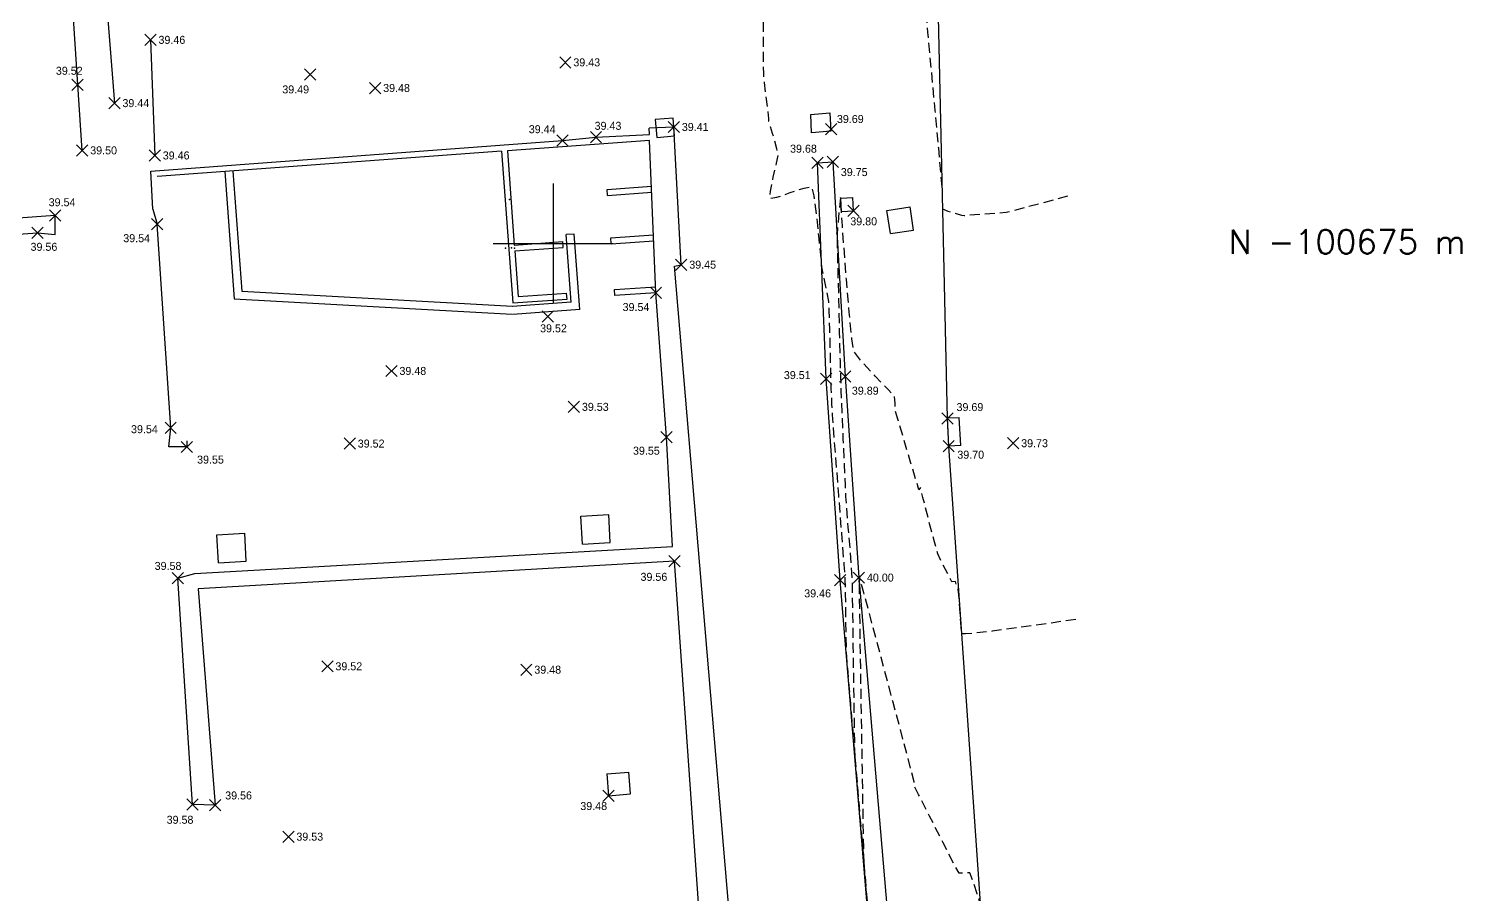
# Model space of a CAD drawing. Header units: metres. Extents: x -84460 to -84291, y -100758 to -100640.
# Drawn here: x -84363.11 to -84327.31, y -100691.27 to -100669.63 of the extents above; entities that cross this region are included whole.
import ezdxf

# ---------------------------------------------------------------- set-up
doc = ezdxf.new("R2010")
doc.units = ezdxf.units.M
doc.header["$MEASUREMENT"] = 0
doc.linetypes.add('DASHED2', pattern=[0.375, 0.25, -0.125])
doc.layers.get('0').update_dxf_attribs({"color": 35})
for name, color, linetype in [('Breaklines', 30, 'Continuous'), ('Caixas indiferenciadas', 124, 'Continuous'), ('CONT-MJR', 37, 'DASHED2'), ('Contrucoes', 6, 'Continuous'), ('croqui', 6, 'Continuous'), ('Electricidade', 4, 'Continuous'), ('Esgotos', 4, 'Continuous'), ('Estrada', 7, 'Continuous'), ('Muros', 9, 'Continuous'), ('Pilares', 230, 'Continuous'), ('pontos correctos', 35, 'Continuous')]:
    doc.layers.add(name, color=color, linetype=linetype)
doc.layers.add('CONT-MNR', color=35, linetype='DASHED2', lineweight=25)
doc.styles.add('5mm', font='simplex', dxfattribs={"height": 5})

msp = doc.modelspace()

# ---------------------------------------------------------------- linework, layer by layer
at = {"color": 7}
for p, q in [((-84350, -100673.5), (-84350, -100676.5)), ((-84351.5, -100675), (-84348.5, -100675))]:
    msp.add_line(p, q, dxfattribs=at)
at = {"linetype": 'Continuous'}
for p, q in [((-84338.365, -100679.854), (-84338.647, -100680.136)), ((-84338.365, -100680.136), (-84338.647, -100679.854)), ((-84355.502, -100685.431, 39.52), (-84355.785, -100685.713, 39.52)), ((-84355.502, -100685.713, 39.52), (-84355.785, -100685.431, 39.52))]:
    msp.add_line(p, q, dxfattribs=at)
at = {"layer": 'Breaklines'}
for points in [[(-84361.772, -100672.674, -0.615), (-84362.199, -100666.195, -0.615)], [(-84361.389, -100666.141, -0.658), (-84360.967, -100671.493, -0.676)], [(-84360.066, -100669.911, -0.656), (-84359.959, -100672.801, -0.656)]]:
    msp.add_polyline3d(points, dxfattribs=at)
at = {"layer": 'Caixas indiferenciadas'}
for points in [[(-84342.816, -100673.869), (-84342.517, -100673.849)], [(-84342.794, -100674.205), (-84342.816, -100673.869)], [(-84342.495, -100674.185), (-84342.517, -100673.849)], [(-84342.794, -100674.205), (-84342.495, -100674.185)], [(-84341.664, -100674.174), (-84341.083, -100674.086)], [(-84341.576, -100674.754), (-84341.664, -100674.174)], [(-84340.995, -100674.666), (-84341.083, -100674.086)], [(-84341.576, -100674.754), (-84340.995, -100674.666)], [(-84348.662, -100688.26), (-84348.114, -100688.214)], [(-84348.662, -100688.26), (-84348.616, -100688.808)], [(-84348.068, -100688.762), (-84348.114, -100688.214)], [(-84348.616, -100688.808), (-84348.068, -100688.762)]]:
    msp.add_lwpolyline(points, dxfattribs=at)
at = {"layer": 'CONT-MJR', "elevation": 40, "flags": 128}
msp.add_lwpolyline([(-84335.961, -100694.402), (-84338.122, -100694.734), (-84338.934, -100694.833), (-84339.021, -100694.836), (-84339.092, -100694.836), (-84339.098, -100694.758), (-84339.114, -100694.523), (-84339.154, -100693.937), (-84339.208, -100693.169), (-84339.264, -100692.393), (-84339.31, -100691.781), (-84339.334, -100691.503), (-84339.406, -100691.26), (-84339.52, -100690.915), (-84339.59, -100690.733), (-84339.724, -100690.738), (-84339.859, -100690.744), (-84339.985, -100690.511), (-84340.265, -100689.966), (-84340.596, -100689.318), (-84340.871, -100688.775), (-84340.987, -100688.547), (-84340.978, -100688.457), (-84341.053, -100688.172), (-84341.248, -100687.439), (-84341.515, -100686.439), (-84341.806, -100685.348), (-84342.073, -100684.348), (-84342.238, -100683.732), (-84342.317, -100683.439), (-84342.342, -100683.345), (-84342.346, -100683.333), (-84342.347, -100683.337), (-84342.349, -100683.362), (-84342.35, -100683.421), (-84342.352, -100683.468), (-84342.358, -100683.406), (-84342.358, -100683.46), (-84342.354, -100683.75), (-84342.342, -100684.517), (-84342.325, -100685.606), (-84342.305, -100686.864), (-84342.284, -100688.136), (-84342.265, -100689.269), (-84342.25, -100690.108), (-84342.24, -100690.5), (-84342.214, -100690.863), (-84342.164, -100691.458), (-84342.109, -100692.106), (-84342.071, -100692.541), (-84342.052, -100692.759), (-84342.046, -100692.831), (-84342.045, -100692.841), (-84342.055, -100692.846), (-84342.101, -100692.869), (-84342.131, -100692.885), (-84342.126, -100692.977), (-84342.125, -100693.072), (-84342.325, -100693.098), (-84342.691, -100693.138), (-84342.894, -100693.165), (-84342.923, -100693.269), (-84342.944, -100693.369), (-84342.934, -100693.464), (-84342.948, -100693.532), (-84342.966, -100693.6), (-84343.222, -100693.626), (-84343.827, -100693.683), (-84344.549, -100693.75), (-84345.054, -100693.796), (-84345.311, -100693.819), (-84345.398, -100693.826), (-84345.41, -100693.827), (-84345.411, -100693.822), (-84345.415, -100693.797), (-84345.42, -100693.738), (-84345.425, -100693.687), (-84345.441, -100693.617), (-84345.457, -100693.547), (-84345.463, -100693.475), (-84345.471, -100693.407), (-84345.589, -100693.412), (-84345.72, -100693.428), (-84345.807, -100693.523), (-84345.949, -100693.689), (-84346.024, -100693.779), (-84346.275, -100693.829), (-84346.837, -100693.874), (-84346.837, -100693.874), (-84347.808, -100693.978), (-84347.808, -100693.978), (-84349.177, -100694.066), (-84349.177, -100694.066), (-84350.225, -100694.143), (-84352.607, -100694.307), (-84352.717, -100694.335)], dxfattribs=at)
at = {"layer": 'CONT-MNR', "flags": 128}
for points, elevation in [([(-84337.146, -100673.821), (-84337.76, -100673.988), (-84338.682, -100674.228), (-84339.714, -100674.306), (-84339.714, -100674.306), (-84339.714, -100674.306), (-84339.714, -100674.306), (-84339.714, -100674.306), (-84339.73, -100674.308), (-84339.789, -100674.3), (-84339.926, -100674.263), (-84340.127, -100674.197), (-84340.26, -100674.146), (-84340.267, -100674.058), (-84340.27, -100673.973), (-84340.272, -100673.893), (-84340.275, -100673.755), (-84340.28, -100673.592), (-84340.305, -100673.314), (-84340.368, -100672.621), (-84340.455, -100671.679), (-84340.549, -100670.655), (-84340.636, -100669.714), (-84340.7, -100669.023), (-84340.726, -100668.748), (-84340.742, -100668.607), (-84340.766, -100668.482), (-84340.997, -100668.616), (-84341.499, -100668.915), (-84342.018, -100669.203), (-84342.301, -100669.308), (-84342.354, -100669.017), (-84342.385, -100668.375), (-84342.403, -100667.621), (-84342.409, -100667.097), (-84342.412, -100666.829), (-84342.413, -100666.74), (-84342.414, -100666.727), (-84342.42, -100666.725), (-84342.451, -100666.717), (-84342.52, -100666.704), (-84342.579, -100666.69), (-84342.604, -100666.548), (-84342.644, -100666.289), (-84342.669, -100666.141), (-84342.749, -100666.051), (-84342.822, -100665.975), (-84342.78, -100665.934), (-84342.818, -100665.834), (-84342.861, -100665.721), (-84342.937, -100665.495), (-84343.114, -100664.959), (-84343.331, -100664.297), (-84343.526, -100663.688), (-84343.638, -100663.314), (-84343.716, -100662.921), (-84343.833, -100662.268), (-84343.957, -100661.554), (-84344.039, -100661.073), (-84344.079, -100660.833), (-84344.093, -100660.754), (-84344.095, -100660.743), (-84344.095, -100660.751), (-84344.093, -100660.794), (-84344.092, -100660.822), (-84344.119, -100660.772), (-84344.145, -100660.722), (-84344.148, -100660.658), (-84344.167, -100660.424), (-84344.213, -100659.841), (-84344.275, -100659.083), (-84344.342, -100658.326), (-84344.389, -100657.838), (-84344.418, -100657.6), (-84344.432, -100657.522), (-84344.437, -100657.513), (-84344.44, -100657.526), (-84344.443, -100657.629), (-84344.441, -100657.953), (-84344.428, -100658.645), (-84344.399, -100659.804), (-84344.363, -100661.133), (-84344.324, -100662.462), (-84344.289, -100663.622), (-84344.267, -100664.313), (-84344.257, -100664.637), (-84344.254, -100664.74), (-84344.253, -100664.753), (-84344.248, -100664.754), (-84344.218, -100664.758), (-84344.199, -100664.761), (-84344.196, -100664.857), (-84344.243, -100664.933), (-84344.296, -100665.014), (-84344.415, -100665.129), (-84344.67, -100665.376), (-84344.926, -100665.639), (-84345.049, -100665.8), (-84344.972, -100666.024), (-84344.805, -100666.359), (-84344.694, -100666.576), (-84344.615, -100666.761), (-84344.503, -100667.029), (-84344.439, -100667.201), (-84344.434, -100667.348), (-84344.437, -100667.563), (-84344.438, -100667.692), (-84344.414, -100667.844), (-84344.399, -100667.991), (-84344.488, -100668.074), (-84344.644, -100668.206), (-84344.74, -100668.302), (-84344.751, -100668.564), (-84344.756, -100669.148), (-84344.757, -100669.847), (-84344.754, -100670.452), (-84344.75, -100670.756), (-84344.728, -100670.978), (-84344.687, -100671.33), (-84344.647, -100671.657), (-84344.629, -100671.801), (-84344.623, -100671.87), (-84344.617, -100671.939), (-84344.576, -100672.077), (-84344.528, -100672.243), (-84344.487, -100672.387), (-84344.423, -100672.629), (-84344.388, -100672.797), (-84344.427, -100672.99), (-84344.51, -100673.345), (-84344.583, -100673.696), (-84344.591, -100673.876), (-84344.415, -100673.845), (-84344.076, -100673.729), (-84343.733, -100673.614), (-84343.544, -100673.583), (-84343.489, -100673.806), (-84343.426, -100674.296), (-84343.365, -100674.88), (-84343.316, -100675.384), (-84343.291, -100675.634), (-84343.241, -100675.871), (-84343.165, -100676.217), (-84343.119, -100676.454), (-84343.109, -100676.684), (-84343.097, -100677.141), (-84343.085, -100677.674), (-84343.075, -100678.134), (-84343.07, -100678.369), (-84343.059, -100678.633), (-84343.043, -100679.019), (-84343.03, -100679.282), (-84343.005, -100679.613), (-84342.947, -100680.351), (-84342.872, -100681.297), (-84342.797, -100682.253), (-84342.738, -100683.021), (-84342.711, -100683.401), (-84342.703, -100683.752), (-84342.696, -100684.308), (-84342.689, -100684.863), (-84342.681, -100685.214), (-84342.65, -100685.609), (-84342.575, -100686.501), (-84342.471, -100687.72), (-84342.354, -100689.098), (-84342.238, -100690.466), (-84342.139, -100691.655), (-84342.081, -100692.364), (-84342.055, -100692.698), (-84342.048, -100692.806), (-84342.048, -100692.822), (-84342.06, -100692.833), (-84342.115, -100692.865), (-84342.232, -100692.922), (-84342.326, -100692.965), (-84342.33, -100693.034), (-84342.574, -100693.065), (-84343.155, -100693.138), (-84343.847, -100693.226), (-84344.331, -100693.287), (-84344.578, -100693.318), (-84344.661, -100693.329), (-84344.672, -100693.33), (-84344.674, -100693.337), (-84344.682, -100693.37), (-84344.687, -100693.393), (-84344.668, -100693.523), (-84344.66, -100693.664), (-84344.858, -100693.704), (-84345.215, -100693.756), (-84345.416, -100693.775), (-84345.436, -100693.64), (-84345.445, -100693.49), (-84345.462, -100693.347), (-84345.479, -100693.205), (-84345.494, -100693.05), (-84345.508, -100692.92), (-84345.584, -100692.926), (-84345.744, -100693.11), (-84346.039, -100693.452), (-84346.202, -100693.637), (-84346.312, -100693.668), (-84346.672, -100693.698), (-84346.672, -100693.698), (-84347.554, -100693.757), (-84348.879, -100693.869), (-84350.471, -100694.014), (-84352.222, -100694.145), (-84352.775, -100694.159)], 39.6), ([(-84342.82, -100673.851), (-84342.851, -100674.102), (-84342.889, -100674.549), (-84342.907, -100674.788), (-84342.91, -100674.737), (-84342.905, -100674.976), (-84342.891, -100675.582), (-84342.872, -100676.388), (-84342.852, -100677.228), (-84342.834, -100677.934), (-84342.823, -100678.339), (-84342.81, -100678.68), (-84342.787, -100679.23), (-84342.76, -100679.881), (-84342.732, -100680.521), (-84342.708, -100681.04), (-84342.694, -100681.329), (-84342.673, -100681.621), (-84342.635, -100682.089), (-84342.592, -100682.617), (-84342.555, -100683.086), (-84342.535, -100683.378), (-84342.529, -100683.681), (-84342.52, -100684.281), (-84342.51, -100685.068), (-84342.498, -100685.93), (-84342.486, -100686.757), (-84342.473, -100687.436), (-84342.461, -100687.857), (-84342.428, -100688.32), (-84342.364, -100689.102), (-84342.283, -100690.061), (-84342.197, -100691.056), (-84342.121, -100691.944), (-84342.075, -100692.482), (-84342.053, -100692.737), (-84342.047, -100692.82), (-84342.047, -100692.831), (-84342.053, -100692.837), (-84342.088, -100692.856), (-84342.165, -100692.893), (-84342.228, -100692.925), (-84342.228, -100692.993), (-84342.227, -100693.06), (-84342.471, -100693.091), (-84343.005, -100693.154), (-84343.538, -100693.217), (-84343.783, -100693.248), (-84343.8, -100693.313), (-84343.815, -100693.381), (-84343.806, -100693.474), (-84343.797, -100693.564), (-84343.818, -100693.653), (-84344.066, -100693.678), (-84344.612, -100693.731), (-84345.16, -100693.782), (-84345.413, -100693.801), (-84345.427, -100693.698), (-84345.435, -100693.588), (-84345.452, -100693.482), (-84345.468, -100693.376), (-84345.477, -100693.265), (-84345.489, -100693.163), (-84345.569, -100693.167), (-84345.652, -100693.177), (-84345.758, -100693.309), (-84345.961, -100693.556), (-84346.113, -100693.708), (-84346.473, -100693.766), (-84347.172, -100693.828), (-84347.172, -100693.828), (-84347.172, -100693.828), (-84348.1, -100693.912), (-84349.397, -100693.995), (-84350.917, -100694.115), (-84352.706, -100694.242), (-84352.761, -100694.319)], 39.8), ([(-84336.941, -100684.402), (-84339.034, -100684.696), (-84339.694, -100684.762), (-84339.792, -100684.756), (-84339.81, -100684.588), (-84339.834, -100684.231), (-84339.857, -100683.872), (-84339.869, -100683.698), (-84339.911, -100683.567), (-84339.95, -100683.454), (-84340.036, -100683.457), (-84340.121, -100683.297), (-84340.285, -100682.983), (-84340.393, -100682.76), (-84340.476, -100682.46), (-84340.623, -100681.896), (-84340.762, -100681.35), (-84340.825, -100681.105), (-84340.861, -100681.157), (-84340.922, -100680.954), (-84341.068, -100680.47), (-84341.242, -100679.888), (-84341.389, -100679.393), (-84341.454, -100679.169), (-84341.459, -100678.997), (-84341.47, -100678.827), (-84341.625, -100678.659), (-84341.955, -100678.314), (-84342.297, -100677.944), (-84342.486, -100677.699), (-84342.536, -100677.381), (-84342.603, -100676.72), (-84342.673, -100675.894), (-84342.736, -100675.082), (-84342.773, -100674.561), (-84342.788, -100674.305), (-84342.82, -100673.851)], 39.8)]:
    msp.add_lwpolyline(points, dxfattribs=dict(at, elevation=elevation))
at = {"layer": 'Contrucoes'}
for points in [[(-84350.684, -100722.269, -0.681), (-84350.455, -100722.226, 0.29), (-84348.947, -100722.035, 0.354), (-84347.417, -100721.905, 0.383), (-84343.511, -100721.607, 0.273), (-84343.797, -100716.903, 0.268), (-84344.116, -100712.42, 0.267), (-84344.424, -100707.869, 0.26), (-84344.738, -100703.34, 0.236), (-84345.054, -100698.769, 0.253), (-84345.384, -100694.101, 0.294), (-84345.429, -100693.957, 0.274), (-84345.524, -100692.705, -0.692), (-84346.974, -100675.565, -0.71), (-84346.801, -100675.531, -0.668), (-84346.987, -100672.089, -0.722)], [(-84348.932, -100672.346, -0.682), (-84347.599, -100672.272, -0.694)], [(-84346.987, -100672.089, -0.722), (-84347.606, -100672.114, -0.626)], [(-84347.599, -100672.272, -0.624), (-84347.606, -100672.114, -0.626)], [(-84360.059, -100673.19, -0.658), (-84349.766, -100672.429, -0.677)], [(-84347.024, -100682.579, -0.56), (-84347.17, -100679.843, -0.565), (-84347.433, -100676.231, -0.571), (-84347.593, -100672.425, -0.622)], [(-84360.009, -100674.144, -0.576), (-84360.059, -100673.19, -0.658)], [(-84360.009, -100674.144, -0.576), (-84359.901, -100674.521, -0.57)], [(-84359.154, -100680.088, -0.563), (-84359.608, -100680.088, -0.577), (-84359.561, -100679.612, -0.569), (-84359.901, -100674.521, -0.57)], [(-84347.433, -100676.231, -0.571), (-84348.459, -100676.301, -0.575)], [(-84359.384, -100683.369, -0.493), (-84358.955, -100683.251, -0.548), (-84347.024, -100682.579, -0.56)], [(-84346.97, -100682.942, -0.559), (-84358.878, -100683.631, -0.548), (-84358.448, -100689.043, -0.549), (-84359.019, -100689.029, -0.533), (-84359.384, -100683.369, -0.493)], [(-84358.152, -100694.452, -0.549), (-84346.221, -100693.622, -0.558), (-84346.97, -100682.942, -0.559)]]:
    msp.add_polyline3d(points, dxfattribs=at)
msp.add_polyline3d([(-84380.955, -100675.637, -0.581), (-84380.908, -100676.085, -0.576), (-84380.408, -100675.956, -0.58), (-84362.891, -100674.734, -0.558), (-84362.447, -100674.774, -0.561), (-84362.451, -100674.3, -0.577)], close=True, dxfattribs=at)
at = {"layer": 'croqui'}
for p, q in [((-84347.593, -100672.425, -0.693), (-84351.146, -100672.685, -0.682)), ((-84351.292, -100672.696, -0.682), (-84359.902, -100673.328, -0.656))]:
    msp.add_line(p, q, dxfattribs=at)
at = {"layer": 'croqui', "extrusion": (-0.000556635, -0.032445, -0.999473)}
for p, q in [((-84351.292, -100672.696, -0.682), (-84351.013, -100676.488, -0.559)), ((-84351.146, -100672.685, -0.682), (-84350.973, -100675.039, -0.606)), ((-84348.653, -100673.648, -0.652), (-84347.545, -100673.567, -0.656)), ((-84348.642, -100673.798, -0.653), (-84348.653, -100673.648, -0.658)), ((-84348.642, -100673.797, -0.647), (-84347.539, -100673.716, -0.651)), ((-84348.564, -100674.862, -0.613), (-84347.494, -100674.783, -0.616)), ((-84350.973, -100675.039, -0.606), (-84349.761, -100674.95, -0.609)), ((-84350.962, -100675.188, -0.601), (-84349.75, -100675.099, -0.605)), ((-84349.75, -100675.1, -0.613), (-84349.761, -100674.95, -0.618)), ((-84348.553, -100675.012, -0.614), (-84348.564, -100674.862, -0.619)), ((-84348.553, -100675.011, -0.608), (-84347.488, -100674.933, -0.611)), ((-84350.962, -100675.188, -0.601), (-84350.878, -100676.328, -0.564)), ((-84351.013, -100676.488, -0.567), (-84349.656, -100676.389, -0.571)), ((-84350.878, -100676.328, -0.573), (-84349.666, -100676.239, -0.576)), ((-84359.154, -100679.934, -0.44), (-84359.154, -100680.088, -0.563))]:
    msp.add_line(p, q, dxfattribs=at)
at = {"layer": 'croqui', "extrusion": (-0.004792, 0.013141, 0.999902)}
for p, q in [((-84348.469, -100676.151, -0.577), (-84347.439, -100676.081, -0.573)), ((-84348.459, -100676.301, -0.575), (-84348.469, -100676.151, -0.577)), ((-84349.656, -100676.389, -0.58), (-84349.666, -100676.239, -0.582))]:
    msp.add_line(p, q, dxfattribs=at)
at = {"layer": 'croqui', "extrusion": (0.000564021, 0.006214, 0.999981)}
for p, q in [((-84349.314, -100681.82, -0.573), (-84348.615, -100681.779, -0.573)), ((-84349.273, -100682.519, -0.568), (-84349.314, -100681.82, -0.573)), ((-84348.574, -100682.478, -0.569), (-84348.615, -100681.779, -0.573)), ((-84358.41, -100682.286, -0.565), (-84357.711, -100682.246, -0.565)), ((-84358.369, -100682.985, -0.56), (-84358.41, -100682.286, -0.565)), ((-84357.671, -100682.944, -0.561), (-84357.711, -100682.246, -0.565)), ((-84349.273, -100682.519, -0.568), (-84348.574, -100682.478, -0.569)), ((-84358.369, -100682.985, -0.56), (-84357.671, -100682.944, -0.561))]:
    msp.add_line(p, q, dxfattribs=at)
at = {"layer": 'croqui', "extrusion": (-0.004792, 0.013141, 0.999902)}
for points in [[(-84346.579, -100670.178), (-84346.627, -100669.036)], [(-84346.528, -100671.395), (-84346.573, -100670.328)], [(-84346.473, -100672.693), (-84346.522, -100671.545)]]:
    msp.add_lwpolyline(points, dxfattribs=at)
at = {"layer": 'croqui', "extrusion": (-0.000556635, -0.032445, -0.999473)}
msp.add_lwpolyline([(-82620.561, 102051.814), (-82620.505, 102052.606), (-82620.391, 102052.98), (-82619.962, 102058.09), (-82619.988, 102058.414), (-82619.7, 102058.409)], dxfattribs=at)
at = {"layer": 'croqui', "extrusion": (-0.004792, 0.013141, 0.999902)}
for p in [(-84351.095, -100673.898, -0.666), (-84351.19, -100675.121, -0.626), (-84351.044, -100675.11, -0.626)]:
    msp.add_point(p, dxfattribs=at)
at = {"layer": 'croqui', "extrusion": (-0.000556635, -0.032445, -0.999473)}
for p in [(-84351.057, -100673.9, -0.643), (-84350.967, -100675.114, -0.603)]:
    msp.add_point(p, dxfattribs=at)
at = {"layer": 'Electricidade', "extrusion": (-0.000556635, -0.032445, -0.999473)}
for p, q in [((-84358.206, -100673.204, -0.661), (-84357.972, -100676.382, -0.558)), ((-84358.006, -100673.189, -0.662), (-84357.786, -100676.192, -0.565)), ((-84349.476, -100674.765, -0.874), (-84349.675, -100674.78, -0.874)), ((-84349.551, -100676.465, -0.819), (-84349.675, -100674.78, -0.874)), ((-84349.337, -100676.65, -0.813), (-84349.476, -100674.765, -0.874)), ((-84357.786, -100676.192, -0.565), (-84351.016, -100676.566, -0.591)), ((-84357.972, -100676.382, -0.558), (-84351.027, -100676.766, -0.585)), ((-84349.551, -100676.465, -0.819), (-84351.029, -100676.574, -0.815)), ((-84349.337, -100676.65, -0.813), (-84351.014, -100676.773, -0.808))]:
    msp.add_line(p, q, dxfattribs=at)
at = {"layer": 'Electricidade'}
msp.add_polyline3d([(-84349.766, -100672.429, -0.677), (-84348.932, -100672.346, -0.682)], dxfattribs=at)
at = {"layer": 'Esgotos'}
for points in [[(-84340.151, -100679.363), (-84339.852, -100679.348)], [(-84340.118, -100680.069), (-84340.151, -100679.363)], [(-84339.818, -100680.054), (-84339.852, -100679.348)], [(-84339.818, -100680.054), (-84340.118, -100680.069)]]:
    msp.add_lwpolyline(points, dxfattribs=at)
at = {"layer": 'Estrada'}
msp.add_polyline3d([(-84335.613, -100751.246, 1.044), (-84336.384, -100736.968, -0.395), (-84336.695, -100730.423, -0.49), (-84336.794, -100728.152, 0.536), (-84336.828, -100727.446, 0.531), (-84340.118, -100680.069, -0.409), (-84340.149, -100679.373, -0.422), (-84340.498, -100663.749, -0.69), (-84340.615, -100662.318, -0.718), (-84342.372, -100642.827, -1.065)], dxfattribs=at)
at = {"layer": 'Muros'}
for points in [[(-84343.543, -100672.237, -0.431), (-84343.567, -100671.772, -0.424), (-84343.089, -100671.736, -0.44), (-84343.059, -100672.194, -0.421), (-84343.543, -100672.237, -0.431)], [(-84340.162, -100720.595, 0.418), (-84341.156, -100706.062, 0.337), (-84341.987, -100693.54, 0.114), (-84342.831, -100683.417, -0.652), (-84343.178, -100678.382, -0.601), (-84343.399, -100672.983, -0.437), (-84343.01, -100672.962, -0.362), (-84342.708, -100678.325, -0.223), (-84342.361, -100683.355, -0.118), (-84341.497, -100693.524, 0.061), (-84340.764, -100706.033, 0.314), (-84339.72, -100720.57, 0.649)]]:
    msp.add_polyline3d(points, dxfattribs=at)
at = {"layer": 'Pilares'}
msp.add_lwpolyline([(-84347.415, -100672.353), (-84346.967, -100672.313), (-84347.006, -100671.865), (-84347.455, -100671.904)], close=True, dxfattribs=at)
at = {"layer": 'pontos correctos', "linetype": 'Continuous'}
for p, q in [((-84359.925, -100669.77, 39.462), (-84360.207, -100670.052, 39.462)), ((-84359.925, -100670.052, 39.462), (-84360.207, -100669.77, 39.462)), ((-84349.557, -100670.333, 39.432), (-84349.839, -100670.615, 39.432)), ((-84349.557, -100670.615, 39.432), (-84349.839, -100670.333, 39.432)), ((-84355.933, -100670.635, 39.492), (-84356.215, -100670.917, 39.492)), ((-84355.933, -100670.917, 39.492), (-84356.215, -100670.635, 39.492)), ((-84361.749, -100670.894, 39.522), (-84362.031, -100671.176, 39.522)), ((-84361.749, -100671.176, 39.522), (-84362.031, -100670.894, 39.522)), ((-84354.31, -100670.974, 39.482), (-84354.592, -100671.256, 39.482)), ((-84354.31, -100671.256, 39.482), (-84354.592, -100670.974, 39.482)), ((-84360.826, -100671.352, 39.442), (-84361.108, -100671.634, 39.442)), ((-84360.826, -100671.634, 39.442), (-84361.108, -100671.352, 39.442)), ((-84348.791, -100672.205, 39.432), (-84349.073, -100672.487, 39.432)), ((-84348.791, -100672.487, 39.432), (-84349.073, -100672.205, 39.432)), ((-84346.846, -100671.948, 39.41), (-84347.128, -100672.23, 39.41)), ((-84346.846, -100672.23, 39.41), (-84347.128, -100671.948, 39.41)), ((-84342.914, -100672.004, 39.692), (-84343.196, -100672.286, 39.692)), ((-84342.914, -100672.286, 39.692), (-84343.196, -100672.004, 39.692)), ((-84361.631, -100672.533, 39.502), (-84361.913, -100672.815, 39.502)), ((-84361.631, -100672.815, 39.502), (-84361.913, -100672.533, 39.502)), ((-84349.625, -100672.288, 39.442), (-84349.907, -100672.57, 39.442)), ((-84349.625, -100672.57, 39.442), (-84349.907, -100672.288, 39.442)), ((-84359.818, -100672.66, 39.462), (-84360.1, -100672.942, 39.462)), ((-84359.818, -100672.942, 39.462), (-84360.1, -100672.66, 39.462)), ((-84343.258, -100672.842, 39.682), (-84343.54, -100673.124, 39.682)), ((-84343.258, -100673.124, 39.682), (-84343.54, -100672.842, 39.682)), ((-84342.869, -100672.821, 39.752), (-84343.151, -100673.103, 39.752)), ((-84342.869, -100673.103, 39.752), (-84343.151, -100672.821, 39.752)), ((-84342.354, -100674.044, 39.802), (-84342.636, -100674.326, 39.802)), ((-84342.354, -100674.326, 39.802), (-84342.636, -100674.044, 39.802)), ((-84362.31, -100674.159, 39.542), (-84362.592, -100674.441, 39.542)), ((-84362.31, -100674.441, 39.542), (-84362.592, -100674.159, 39.542)), ((-84359.76, -100674.38, 39.542), (-84360.042, -100674.662, 39.542)), ((-84359.76, -100674.662, 39.542), (-84360.042, -100674.38, 39.542)), ((-84362.75, -100674.593, 39.562), (-84363.032, -100674.875, 39.562)), ((-84362.75, -100674.875, 39.562), (-84363.032, -100674.593, 39.562)), ((-84346.66, -100675.39, 39.452), (-84346.942, -100675.672, 39.452)), ((-84346.66, -100675.672, 39.452), (-84346.942, -100675.39, 39.452)), ((-84347.292, -100676.09, 39.542), (-84347.574, -100676.372, 39.542)), ((-84347.292, -100676.372, 39.542), (-84347.574, -100676.09, 39.542)), ((-84349.997, -100676.684, 39.522), (-84350.279, -100676.966, 39.522)), ((-84349.997, -100676.966, 39.522), (-84350.279, -100676.684, 39.522)), ((-84353.903, -100678.047, 39.482), (-84354.185, -100678.329, 39.482)), ((-84353.903, -100678.329, 39.482), (-84354.185, -100678.047, 39.482)), ((-84343.037, -100678.241, 39.512), (-84343.319, -100678.523, 39.512)), ((-84343.037, -100678.523, 39.512), (-84343.319, -100678.241, 39.512)), ((-84342.567, -100678.184, 39.892), (-84342.849, -100678.466, 39.892)), ((-84342.567, -100678.466, 39.892), (-84342.849, -100678.184, 39.892)), ((-84349.343, -100678.945, 39.532), (-84349.625, -100679.227, 39.532)), ((-84349.343, -100679.227, 39.532), (-84349.625, -100678.945, 39.532)), ((-84340.008, -100679.232, 39.692), (-84340.29, -100679.514, 39.692)), ((-84340.008, -100679.514, 39.692), (-84340.29, -100679.232, 39.692)), ((-84359.42, -100679.471, 39.542), (-84359.702, -100679.753, 39.542)), ((-84359.42, -100679.753, 39.542), (-84359.702, -100679.471, 39.542)), ((-84347.029, -100679.702, 39.552), (-84347.311, -100679.984, 39.552)), ((-84347.029, -100679.984, 39.552), (-84347.311, -100679.702, 39.552)), ((-84359.013, -100679.947, 39.552), (-84359.295, -100680.229, 39.552)), ((-84359.013, -100680.229, 39.552), (-84359.295, -100679.947, 39.552)), ((-84354.945, -100679.863, 39.522), (-84355.227, -100680.145, 39.522)), ((-84354.945, -100680.145, 39.522), (-84355.227, -100679.863, 39.522)), ((-84339.977, -100679.928, 39.702), (-84340.259, -100680.21, 39.702)), ((-84339.977, -100680.21, 39.702), (-84340.259, -100679.928, 39.702)), ((-84346.829, -100682.801, 39.562), (-84347.111, -100683.083, 39.562)), ((-84346.829, -100683.083, 39.562), (-84347.111, -100682.801, 39.562)), ((-84359.243, -100683.228, 39.58), (-84359.525, -100683.51, 39.58)), ((-84359.243, -100683.51, 39.58), (-84359.525, -100683.228, 39.58)), ((-84342.69, -100683.276, 39.462), (-84342.972, -100683.558, 39.462)), ((-84342.69, -100683.558, 39.462), (-84342.972, -100683.276, 39.462)), ((-84342.22, -100683.214, 40.002), (-84342.502, -100683.496, 40.002)), ((-84342.22, -100683.496, 40.002), (-84342.502, -100683.214, 40.002)), ((-84350.532, -100685.516, 39.482), (-84350.814, -100685.798, 39.482)), ((-84350.532, -100685.798, 39.482), (-84350.814, -100685.516, 39.482)), ((-84348.475, -100688.667, 39.482), (-84348.757, -100688.949, 39.482)), ((-84348.475, -100688.949, 39.482), (-84348.757, -100688.667, 39.482)), ((-84358.878, -100688.888, 39.582), (-84359.16, -100689.17, 39.582)), ((-84358.878, -100689.17, 39.582), (-84359.16, -100688.888, 39.582)), ((-84358.307, -100688.902, 39.562), (-84358.589, -100689.184, 39.562)), ((-84358.307, -100689.184, 39.562), (-84358.589, -100688.902, 39.562)), ((-84356.479, -100689.69, 39.532), (-84356.761, -100689.972, 39.532)), ((-84356.479, -100689.972, 39.532), (-84356.761, -100689.69, 39.532))]:
    msp.add_line(p, q, dxfattribs=at)

# ---------------------------------------------------------------- texts
at = {"color": 7, "style": '5mm'}
msp.add_text('N -100675 m', height=0.6, dxfattribs=at).set_placement((-84333.117, -100675.258))
at = {"color": 35, "char_height": 0.2, "attachment_point": 4}
for s, insert in [('39.73', (-84338.306, -100679.995)), ('39.52', (-84355.444, -100685.572, 39.52))]:
    msp.add_mtext(s, dxfattribs=dict(at, insert=insert))
at = {"layer": 'pontos correctos', "color": 35, "char_height": 0.2, "attachment_point": 4}
for s, insert in [('39.46', (-84359.866, -100669.911, 39.462)), ('39.43', (-84349.498, -100670.474, 39.432)), ('39.52', (-84362.43, -100670.684, 39.522)), ('39.49', (-84356.772, -100671.15, 39.492)), ('39.48', (-84354.251, -100671.115, 39.482)), ('39.44', (-84360.767, -100671.493, 39.442)), ('39.69', (-84342.911, -100671.89, 39.692)), ('39.44', (-84350.612, -100672.145, 39.442)), ('39.43', (-84348.967, -100672.06, 39.432)), ('39.41', (-84346.787, -100672.089, 39.41)), ('39.50', (-84361.572, -100672.674, 39.502)), ('39.68', (-84344.082, -100672.632, 39.682)), ('39.46', (-84359.759, -100672.801, 39.462)), ('39.75', (-84342.813, -100673.217, 39.752)), ('39.54', (-84362.611, -100673.971, 39.542)), ('39.80', (-84342.577, -100674.448, 39.802)), ('39.54', (-84360.746, -100674.87, 39.542)), ('39.56', (-84363.063, -100675.085, 39.562)), ('39.45', (-84346.601, -100675.531, 39.452)), ('39.54', (-84348.267, -100676.591, 39.542)), ('39.52', (-84350.329, -100677.123, 39.522)), ('39.48', (-84353.844, -100678.188, 39.482)), ('39.51', (-84344.237, -100678.292, 39.512)), ('39.89', (-84342.538, -100678.682, 39.892)), ('39.53', (-84349.284, -100679.086, 39.532)), ('39.69', (-84339.922, -100679.092, 39.692)), ('39.54', (-84360.552, -100679.645, 39.542)), ('39.52', (-84354.886, -100680.004, 39.522)), ('39.55', (-84348.008, -100680.182, 39.552)), ('39.55', (-84358.901, -100680.405, 39.552)), ('39.70', (-84339.902, -100680.282, 39.702)), ('39.58', (-84359.962, -100683.063, 39.58)), ('39.56', (-84347.819, -100683.336, 39.562)), ('40.00', (-84342.161, -100683.355, 40.002)), ('39.46', (-84343.728, -100683.749, 39.462)), ('39.48', (-84350.473, -100685.657, 39.482)), ('39.56', (-84358.199, -100688.801, 39.562)), ('39.48', (-84349.324, -100689.066, 39.482)), ('39.58', (-84359.662, -100689.409, 39.582)), ('39.53', (-84356.42, -100689.831, 39.532))]:
    msp.add_mtext(s, dxfattribs=dict(at, insert=insert))

doc.saveas('drawing.dxf')
